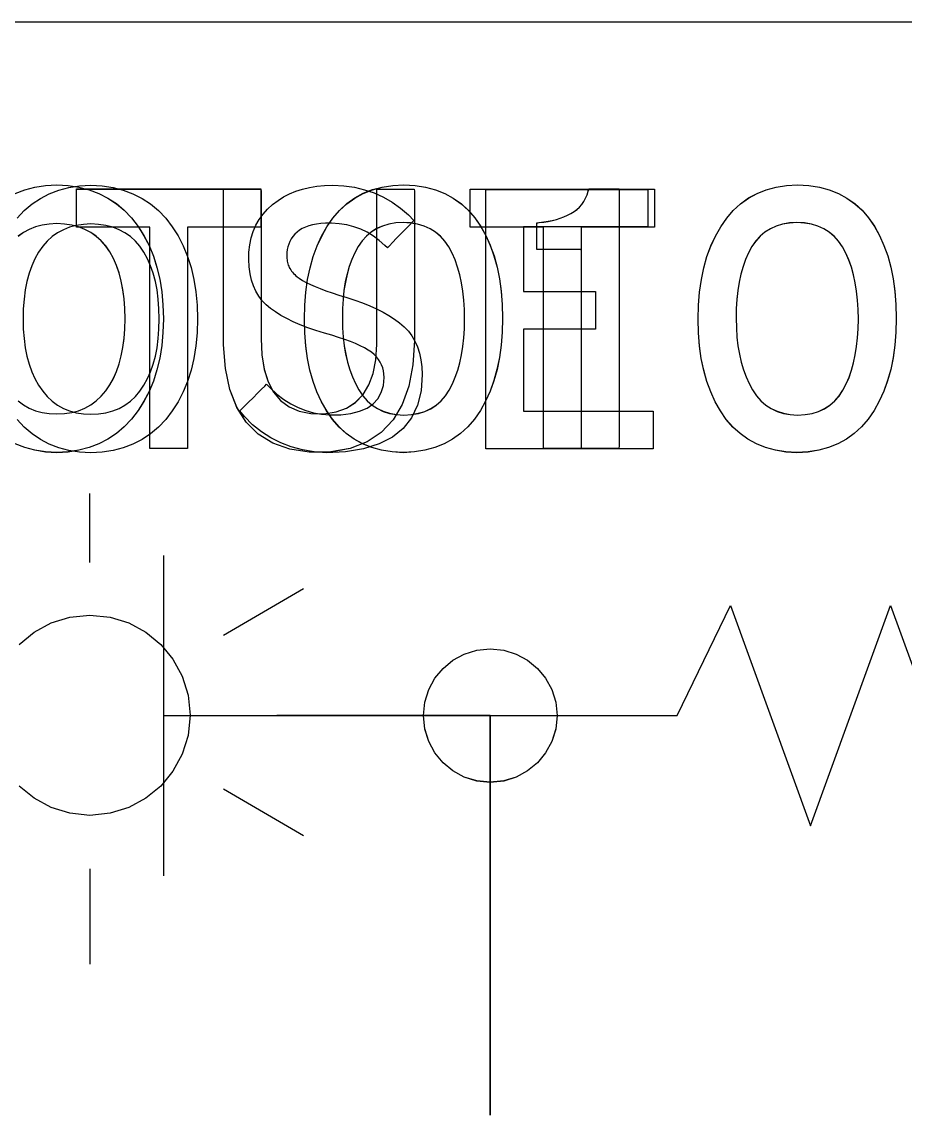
# Model space of a CAD drawing. Extents: x 1 to 47.7, y 0.2 to 35.
# Drawn here: x 26.9954 to 27.3263, y 11.9353 to 12.3447 of the extents above; entities that cross this region are included whole.
import ezdxf

# ---------------------------------------------------------------- set-up
doc = ezdxf.new("R2010")
doc.units = 0
doc.header["$MEASUREMENT"] = 0
for name, color, linetype in [('5_1___24__TARGET_LEDS___12', 7, 'CONTINUOUS'), ('6_2___8__INDEPENDENT_INPUT', 7, 'CONTINUOUS'), ('6_3___8__OPTOISO_INDEPENDE', 7, 'CONTINUOUS'), ('6_4___24__OPTOISO_INDEPEND', 7, 'CONTINUOUS'), ('6_5___8__INDEPENDENT_INPUT', 7, 'CONTINUOUS'), ('6_6___8__INDEPENDENT_INPUT', 7, 'CONTINUOUS'), ('6_7___8__OPTOISO_INDEPENDE', 7, 'CONTINUOUS'), ('6_8___8__OPTOISO_INDEPENDE', 7, 'CONTINUOUS'), ('7_0_____DWG', 7, 'CONTINUOUS')]:
    doc.layers.add(name, color=color, linetype=linetype)

msp = doc.modelspace()

# ---------------------------------------------------------------- linework, layer by layer
at = {"layer": '5_1___24__TARGET_LEDS___12'}
for points in [[(26.99359, 12.27123), (26.99628, 12.27407), (26.99918, 12.27654), (27.0023, 12.27863), (27.00565, 12.28036), (27.00921, 12.28172), (27.013, 12.28271), (27.01701, 12.28333), (27.02124, 12.28358), (27.02551, 12.28333), (27.02955, 12.28271), (27.03338, 12.28172), (27.03699, 12.28036), (27.04039, 12.27863), (27.04356, 12.27654), (27.04651, 12.27407), (27.04925, 12.27123), (27.05174, 12.26803), (27.05393, 12.26456), (27.05582, 12.26085), (27.05744, 12.2569), (27.05876, 12.2527), (27.0598, 12.24825), (27.06054, 12.24357), (27.06101, 12.23863), (27.06118, 12.23346), (27.06101, 12.22829), (27.06054, 12.22336), (27.0598, 12.21869), (27.05876, 12.21427), (27.05744, 12.21009), (27.05582, 12.20617), (27.05393, 12.20249), (27.05174, 12.19907), (27.04925, 12.19587), (27.04651, 12.19299), (27.04356, 12.19048), (27.04039, 12.18834), (27.03699, 12.18658), (27.03338, 12.18519), (27.02955, 12.18418), (27.02551, 12.18354), (27.02124, 12.18328), (27.01701, 12.18354), (27.013, 12.18418), (27.00921, 12.18519), (27.00565, 12.18658), (27.0023, 12.18834), (26.99918, 12.19048), (26.99628, 12.19299), (26.99359, 12.19587)], [(27.16922, 12.18483), (27.16922, 12.28202), (27.22987, 12.28202), (27.22987, 12.26792), (27.18332, 12.26792), (27.18332, 12.24376), (27.21037, 12.24376), (27.21037, 12.22967), (27.18332, 12.22967), (27.18332, 12.19893), (27.23192, 12.19893), (27.23192, 12.18483), (27.16922, 12.18483)], [(27.02089, 12.14227), (27.02089, 12.16806)], [(27.0709, 12.11506), (27.10092, 12.13256)], [(26.99438, 12.11157), (26.99993, 12.11615), (27.0063, 12.1196), (27.01334, 12.12179), (27.02089, 12.12255), (27.02845, 12.12179), (27.03549, 12.1196), (27.04185, 12.11615), (27.0474, 12.11157), (27.05198, 12.10601), (27.05543, 12.09964), (27.05762, 12.0926), (27.05838, 12.08504), (27.05762, 12.07748), (27.05543, 12.07045), (27.05198, 12.06408), (27.0474, 12.05853), (27.04185, 12.05395), (27.03549, 12.05049), (27.02845, 12.04831), (27.02089, 12.04755), (27.01334, 12.04831), (27.0063, 12.05049), (26.99993, 12.05395), (26.99438, 12.05853)], [(27.1709, 11.93523), (27.1709, 12.08491), (27.09089, 12.08493)], [(27.0709, 12.05753), (27.10092, 12.04003)], [(27.02089, 12.02755), (27.02089, 11.9918)]]:
    msp.add_lwpolyline(points, dxfattribs=at)
for points in [[(27.14535, 12.21273), (27.14495, 12.2066), (27.14364, 12.20118), (27.14142, 12.19648), (27.13829, 12.19249), (27.13424, 12.18922), (27.12928, 12.18665), (27.12341, 12.18481), (27.11662, 12.18367), (27.10955, 12.1833), (27.10492, 12.18367), (27.10051, 12.18442), (27.09633, 12.18555), (27.09237, 12.18706), (27.08863, 12.18895), (27.08512, 12.19123), (27.08183, 12.19388), (27.07876, 12.19691), (27.07703, 12.19903), (27.07764, 12.19964), (27.07879, 12.20079), (27.0803, 12.20229), (27.08199, 12.20398), (27.08369, 12.20567), (27.08521, 12.20719), (27.08638, 12.20836), (27.08702, 12.209), (27.08845, 12.20763), (27.09091, 12.20535), (27.09347, 12.20336), (27.09612, 12.20166), (27.09887, 12.20025), (27.10172, 12.19913), (27.10466, 12.19831), (27.1077, 12.19777), (27.11084, 12.19753), (27.11483, 12.19762), (27.11862, 12.19808), (27.12191, 12.1989), (27.1247, 12.2001), (27.12699, 12.20165), (27.12877, 12.20358), (27.13005, 12.20587), (27.13083, 12.20852), (27.1311, 12.21154), (27.13105, 12.21288), (27.13088, 12.21407), (27.13059, 12.21521), (27.13018, 12.21629), (27.12965, 12.21733), (27.129, 12.21832), (27.12824, 12.21925), (27.12736, 12.22014), (27.12635, 12.22098), (27.12513, 12.2218), (27.12373, 12.22262), (27.12215, 12.22343), (27.12039, 12.22423), (27.11846, 12.22502), (27.11634, 12.22581), (27.11405, 12.22658), (27.11157, 12.22735), (27.10871, 12.22817), (27.10552, 12.22915), (27.10251, 12.23018), (27.0997, 12.23127), (27.09708, 12.2324), (27.09466, 12.23359), (27.09243, 12.23482), (27.09039, 12.23611), (27.08855, 12.23744), (27.08689, 12.23882), (27.08541, 12.24032), (27.08413, 12.24199), (27.08303, 12.24384), (27.08212, 12.24587), (27.0814, 12.24806), (27.08087, 12.25043), (27.08053, 12.25297), (27.08038, 12.25569), (27.08046, 12.25853), (27.08077, 12.26125), (27.0813, 12.26384), (27.08207, 12.26628), (27.08306, 12.26858), (27.08428, 12.27073), (27.08573, 12.27275), (27.08741, 12.27463), (27.08932, 12.27636), (27.09134, 12.27787), (27.09346, 12.27919), (27.09571, 12.28035), (27.09807, 12.28132), (27.10056, 12.28212), (27.10318, 12.28275), (27.10591, 12.2832), (27.10876, 12.28348), (27.11185, 12.28357), (27.11599, 12.28334), (27.11996, 12.28278), (27.12376, 12.28189), (27.12739, 12.28066), (27.13085, 12.2791), (27.13415, 12.2772), (27.13728, 12.27498), (27.14024, 12.27242), (27.14222, 12.27035), (27.14168, 12.26979), (27.14059, 12.26866), (27.13912, 12.26714), (27.13746, 12.26542), (27.13578, 12.26368), (27.13426, 12.26209), (27.13306, 12.26085), (27.13237, 12.26014), (27.13134, 12.26101), (27.12929, 12.26289), (27.12711, 12.26453), (27.1248, 12.26593), (27.12237, 12.26709), (27.1198, 12.26801), (27.11711, 12.26869), (27.11429, 12.26913), (27.11134, 12.26933), (27.10911, 12.2693), (27.10737, 12.26917), (27.10576, 12.26896), (27.10426, 12.26867), (27.10287, 12.2683), (27.1016, 12.26784), (27.10045, 12.26731), (27.09941, 12.26669), (27.09848, 12.26598), (27.09767, 12.26518), (27.09695, 12.26434), (27.09633, 12.26345), (27.0958, 12.26251), (27.09537, 12.26154), (27.09504, 12.26051), (27.0948, 12.25945), (27.09466, 12.25834), (27.09462, 12.25722), (27.09463, 12.25665), (27.09467, 12.25611), (27.09473, 12.25559), (27.09481, 12.25508), (27.09491, 12.25459), (27.09504, 12.25411), (27.0952, 12.25366), (27.09538, 12.25322), (27.09558, 12.25279), (27.09581, 12.25233), (27.09609, 12.25187), (27.09641, 12.25142), (27.09676, 12.25098), (27.09716, 12.25054), (27.09759, 12.25011), (27.09806, 12.24968), (27.09857, 12.24926), (27.09933, 12.2487), (27.10052, 12.24793), (27.1019, 12.24716), (27.10347, 12.24639), (27.10523, 12.24561), (27.10718, 12.24482), (27.10932, 12.24402), (27.11165, 12.24321), (27.11417, 12.2424), (27.11713, 12.24151), (27.12016, 12.24052), (27.12303, 12.23947), (27.12574, 12.23837), (27.1283, 12.23722), (27.13069, 12.236), (27.13292, 12.23474), (27.135, 12.23341), (27.13691, 12.23203), (27.13865, 12.23056), (27.14019, 12.22892), (27.14153, 12.22711), (27.14267, 12.22514), (27.14361, 12.22299), (27.14434, 12.22068), (27.14488, 12.2182), (27.14521, 12.21555)], [(27.04681, 12.23346), (27.04672, 12.23728), (27.04645, 12.2409), (27.04601, 12.24432), (27.04538, 12.24755), (27.04458, 12.25058), (27.0436, 12.25341), (27.04244, 12.25604), (27.0411, 12.25848), (27.03958, 12.26069), (27.03788, 12.26262), (27.03601, 12.2643), (27.03397, 12.26573), (27.03177, 12.26691), (27.02939, 12.26783), (27.02684, 12.2685), (27.02412, 12.26891), (27.02124, 12.26907), (27.01842, 12.26891), (27.01575, 12.2685), (27.01325, 12.26783), (27.01091, 12.26691), (27.00873, 12.26573), (27.00671, 12.2643), (27.00485, 12.26262), (27.00316, 12.26069), (27.00162, 12.25848), (27.00026, 12.25604), (26.99908, 12.25341), (26.99808, 12.25058), (26.99726, 12.24755), (26.99663, 12.24432), (26.99617, 12.2409), (26.9959, 12.23728), (26.99581, 12.23346), (26.9959, 12.22969), (26.99617, 12.22611), (26.99663, 12.22272), (26.99726, 12.21953), (26.99808, 12.21653), (26.99908, 12.21373), (27.00026, 12.21112), (27.00162, 12.2087), (27.00316, 12.20645), (27.00485, 12.20442), (27.00671, 12.20266), (27.00873, 12.20117), (27.01091, 12.19995), (27.01325, 12.199), (27.01575, 12.19832), (27.01842, 12.19792), (27.02124, 12.19778), (27.02412, 12.19792), (27.02684, 12.19832), (27.02939, 12.199), (27.03177, 12.19995), (27.03397, 12.20117), (27.03601, 12.20266), (27.03788, 12.20442), (27.03958, 12.20645), (27.0411, 12.2087), (27.04244, 12.21112), (27.0436, 12.21373), (27.04458, 12.21653), (27.04538, 12.21953), (27.04601, 12.22272), (27.04645, 12.22611), (27.04672, 12.22969)]]:
    msp.add_lwpolyline(points, close=True, dxfattribs=at)
at = {"layer": '6_2___8__INDEPENDENT_INPUT'}
for points in [[(27.05743, 12.26789), (27.05743, 12.18494), (27.04333, 12.18494), (27.04333, 12.26789), (27.01587, 12.26789), (27.01587, 12.28212), (27.08492, 12.28212), (27.08492, 12.26789), (27.05743, 12.26789)], [(27.0484, 12.1449), (27.0484, 12.02491)], [(27.0484, 12.08491), (27.1709, 12.08491), (27.1709, 11.93527)]]:
    msp.add_lwpolyline(points, dxfattribs=at)
for points in [[(27.1755, 12.2337), (27.17537, 12.22856), (27.17498, 12.22365), (27.17433, 12.21898), (27.17341, 12.21455), (27.17224, 12.21035), (27.17081, 12.2064), (27.16912, 12.20268), (27.16717, 12.19921), (27.16495, 12.19598), (27.16248, 12.19309), (27.15976, 12.19059), (27.15679, 12.18845), (27.15358, 12.18669), (27.15012, 12.1853), (27.1464, 12.18429), (27.14245, 12.18365), (27.13824, 12.18338), (27.13408, 12.18365), (27.13017, 12.18428), (27.12649, 12.18529), (27.12307, 12.18666), (27.11988, 12.1884), (27.11694, 12.19052), (27.11424, 12.193), (27.11179, 12.19586), (27.10958, 12.19904), (27.10763, 12.20247), (27.10593, 12.20614), (27.1045, 12.21007), (27.10333, 12.21424), (27.10242, 12.21866), (27.10177, 12.22334), (27.10138, 12.22826), (27.10125, 12.23343), (27.10138, 12.23859), (27.10178, 12.24352), (27.10244, 12.2482), (27.10336, 12.25264), (27.10455, 12.25684), (27.10599, 12.2608), (27.10771, 12.26452), (27.10968, 12.268), (27.11192, 12.27123), (27.11441, 12.27413), (27.11713, 12.27663), (27.12009, 12.27876), (27.1233, 12.28051), (27.12674, 12.28188), (27.13042, 12.28286), (27.13435, 12.28346), (27.13851, 12.28368), (27.14271, 12.28344), (27.14666, 12.28282), (27.15036, 12.28183), (27.15381, 12.28047), (27.15701, 12.27874), (27.15996, 12.27664), (27.16266, 12.27418), (27.1651, 12.27134), (27.16729, 12.26816), (27.16921, 12.26472), (27.17088, 12.26103), (27.17229, 12.25709), (27.17344, 12.25291), (27.17434, 12.24848), (27.17498, 12.2438), (27.17537, 12.23888)], [(27.20508, 12.18494), (27.20508, 12.1878), (27.20508, 12.19538), (27.20508, 12.20624), (27.20508, 12.21892), (27.20508, 12.23197), (27.20508, 12.24392), (27.20508, 12.25333), (27.20508, 12.25873), (27.20491, 12.25947), (27.2037, 12.25947), (27.20159, 12.25947), (27.19892, 12.25947), (27.19599, 12.25947), (27.19315, 12.25947), (27.19072, 12.25947), (27.18902, 12.25947), (27.18838, 12.25947), (27.18838, 12.25986), (27.18838, 12.26088), (27.18838, 12.26234), (27.18838, 12.26405), (27.18838, 12.26581), (27.18838, 12.26742), (27.18838, 12.26868), (27.18838, 12.26941), (27.18925, 12.26958), (27.19094, 12.26978), (27.19257, 12.27003), (27.19414, 12.27036), (27.19565, 12.27075), (27.19711, 12.27121), (27.19851, 12.27173), (27.19985, 12.27232), (27.20113, 12.27297), (27.20231, 12.27367), (27.20339, 12.27448), (27.20435, 12.27538), (27.20522, 12.27638), (27.20597, 12.27748), (27.20662, 12.27868), (27.20716, 12.27999), (27.20759, 12.28139), (27.20788, 12.28212), (27.2087, 12.28212), (27.21014, 12.28212), (27.21197, 12.28212), (27.21397, 12.28212), (27.21591, 12.28212), (27.21757, 12.28212), (27.21873, 12.28212), (27.21917, 12.28212), (27.21917, 12.27841), (27.21917, 12.26852), (27.21917, 12.25435), (27.21917, 12.23782), (27.21917, 12.22081), (27.21917, 12.20522), (27.21917, 12.19295), (27.21917, 12.18591), (27.21903, 12.18494), (27.21801, 12.18494), (27.21623, 12.18494), (27.21397, 12.18494), (27.2115, 12.18494), (27.20911, 12.18494), (27.20705, 12.18494), (27.20562, 12.18494)], [(27.16127, 12.23343), (27.1612, 12.23705), (27.16098, 12.24051), (27.16061, 12.24383), (27.1601, 12.24699), (27.15945, 12.25), (27.15865, 12.25285), (27.1577, 12.25556), (27.15661, 12.25811), (27.15535, 12.26048), (27.15389, 12.26259), (27.15223, 12.26441), (27.15038, 12.26597), (27.14834, 12.26724), (27.1461, 12.26824), (27.14367, 12.26897), (27.14105, 12.26941), (27.13824, 12.26959), (27.13547, 12.26942), (27.13289, 12.26897), (27.1305, 12.26826), (27.1283, 12.26727), (27.12629, 12.26601), (27.12447, 12.26448), (27.12284, 12.26268), (27.12139, 12.2606), (27.12013, 12.25827), (27.11901, 12.25578), (27.11805, 12.25311), (27.11723, 12.25029), (27.11658, 12.2473), (27.11607, 12.24415), (27.11572, 12.24083), (27.11552, 12.23735), (27.11548, 12.2337), (27.11556, 12.2301), (27.11578, 12.22666), (27.11617, 12.22337), (27.1167, 12.22024), (27.11739, 12.21726), (27.11823, 12.21445), (27.11922, 12.21178), (27.12037, 12.20928), (27.12166, 12.20689), (27.12312, 12.20471), (27.12476, 12.20282), (27.12659, 12.20121), (27.1286, 12.1999), (27.1308, 12.19886), (27.13318, 12.19812), (27.13575, 12.19766), (27.13851, 12.19748), (27.14132, 12.19766), (27.14394, 12.19811), (27.14635, 12.19885), (27.14858, 12.19987), (27.1506, 12.20117), (27.15243, 12.20275), (27.15406, 12.20462), (27.1555, 12.20677), (27.15673, 12.20913), (27.15779, 12.21161), (27.15871, 12.21424), (27.15949, 12.21704), (27.16013, 12.22), (27.16063, 12.22312), (27.16098, 12.2264), (27.1612, 12.22983)]]:
    msp.add_lwpolyline(points, close=True, dxfattribs=at)
at = {"layer": '6_3___8__OPTOISO_INDEPENDE'}
for points in [[(27.05743, 12.26789), (27.05743, 12.18494), (27.04333, 12.18494), (27.04333, 12.26789), (27.01587, 12.26789), (27.01587, 12.28212), (27.08492, 12.28212), (27.08492, 12.26789), (27.05743, 12.26789)], [(27.0484, 12.1449), (27.0484, 12.02491)], [(27.0484, 12.08491), (27.1709, 12.08491), (27.1709, 11.93527)]]:
    msp.add_lwpolyline(points, dxfattribs=at)
for points in [[(27.1755, 12.2337), (27.17537, 12.22856), (27.17498, 12.22365), (27.17433, 12.21898), (27.17341, 12.21455), (27.17224, 12.21035), (27.17081, 12.2064), (27.16912, 12.20268), (27.16717, 12.19921), (27.16495, 12.19598), (27.16248, 12.19309), (27.15976, 12.19059), (27.15679, 12.18845), (27.15358, 12.18669), (27.15012, 12.1853), (27.1464, 12.18429), (27.14245, 12.18365), (27.13824, 12.18338), (27.13408, 12.18365), (27.13017, 12.18428), (27.12649, 12.18529), (27.12307, 12.18666), (27.11988, 12.1884), (27.11694, 12.19052), (27.11424, 12.193), (27.11179, 12.19586), (27.10958, 12.19904), (27.10763, 12.20247), (27.10593, 12.20614), (27.1045, 12.21007), (27.10333, 12.21424), (27.10242, 12.21866), (27.10177, 12.22334), (27.10138, 12.22826), (27.10125, 12.23343), (27.10138, 12.23859), (27.10178, 12.24352), (27.10244, 12.2482), (27.10336, 12.25264), (27.10455, 12.25684), (27.10599, 12.2608), (27.10771, 12.26452), (27.10968, 12.268), (27.11192, 12.27123), (27.11441, 12.27413), (27.11713, 12.27663), (27.12009, 12.27876), (27.1233, 12.28051), (27.12674, 12.28188), (27.13042, 12.28286), (27.13435, 12.28346), (27.13851, 12.28368), (27.14271, 12.28344), (27.14666, 12.28282), (27.15036, 12.28183), (27.15381, 12.28047), (27.15701, 12.27874), (27.15996, 12.27664), (27.16266, 12.27418), (27.1651, 12.27134), (27.16729, 12.26816), (27.16921, 12.26472), (27.17088, 12.26103), (27.17229, 12.25709), (27.17344, 12.25291), (27.17434, 12.24848), (27.17498, 12.2438), (27.17537, 12.23888)], [(27.20508, 12.18494), (27.20508, 12.1878), (27.20508, 12.19538), (27.20508, 12.20624), (27.20508, 12.21892), (27.20508, 12.23197), (27.20508, 12.24392), (27.20508, 12.25333), (27.20508, 12.25873), (27.20491, 12.25947), (27.2037, 12.25947), (27.20159, 12.25947), (27.19892, 12.25947), (27.19599, 12.25947), (27.19315, 12.25947), (27.19072, 12.25947), (27.18902, 12.25947), (27.18838, 12.25947), (27.18838, 12.25986), (27.18838, 12.26088), (27.18838, 12.26234), (27.18838, 12.26405), (27.18838, 12.26581), (27.18838, 12.26742), (27.18838, 12.26868), (27.18838, 12.26941), (27.18925, 12.26958), (27.19094, 12.26978), (27.19257, 12.27003), (27.19414, 12.27036), (27.19565, 12.27075), (27.19711, 12.27121), (27.19851, 12.27173), (27.19985, 12.27232), (27.20113, 12.27297), (27.20231, 12.27367), (27.20339, 12.27448), (27.20435, 12.27538), (27.20522, 12.27638), (27.20597, 12.27748), (27.20662, 12.27868), (27.20716, 12.27999), (27.20759, 12.28139), (27.20788, 12.28212), (27.2087, 12.28212), (27.21014, 12.28212), (27.21197, 12.28212), (27.21397, 12.28212), (27.21591, 12.28212), (27.21757, 12.28212), (27.21873, 12.28212), (27.21917, 12.28212), (27.21917, 12.27841), (27.21917, 12.26852), (27.21917, 12.25435), (27.21917, 12.23782), (27.21917, 12.22081), (27.21917, 12.20522), (27.21917, 12.19295), (27.21917, 12.18591), (27.21903, 12.18494), (27.21801, 12.18494), (27.21623, 12.18494), (27.21397, 12.18494), (27.2115, 12.18494), (27.20911, 12.18494), (27.20705, 12.18494), (27.20562, 12.18494)], [(27.16127, 12.23343), (27.1612, 12.23705), (27.16098, 12.24051), (27.16061, 12.24383), (27.1601, 12.24699), (27.15945, 12.25), (27.15865, 12.25285), (27.1577, 12.25556), (27.15661, 12.25811), (27.15535, 12.26048), (27.15389, 12.26259), (27.15223, 12.26441), (27.15038, 12.26597), (27.14834, 12.26724), (27.1461, 12.26824), (27.14367, 12.26897), (27.14105, 12.26941), (27.13824, 12.26959), (27.13547, 12.26942), (27.13289, 12.26897), (27.1305, 12.26826), (27.1283, 12.26727), (27.12629, 12.26601), (27.12447, 12.26448), (27.12284, 12.26268), (27.12139, 12.2606), (27.12013, 12.25827), (27.11901, 12.25578), (27.11805, 12.25311), (27.11723, 12.25029), (27.11658, 12.2473), (27.11607, 12.24415), (27.11572, 12.24083), (27.11552, 12.23735), (27.11548, 12.2337), (27.11556, 12.2301), (27.11578, 12.22666), (27.11617, 12.22337), (27.1167, 12.22024), (27.11739, 12.21726), (27.11823, 12.21445), (27.11922, 12.21178), (27.12037, 12.20928), (27.12166, 12.20689), (27.12312, 12.20471), (27.12476, 12.20282), (27.12659, 12.20121), (27.1286, 12.1999), (27.1308, 12.19886), (27.13318, 12.19812), (27.13575, 12.19766), (27.13851, 12.19748), (27.14132, 12.19766), (27.14394, 12.19811), (27.14635, 12.19885), (27.14858, 12.19987), (27.1506, 12.20117), (27.15243, 12.20275), (27.15406, 12.20462), (27.1555, 12.20677), (27.15673, 12.20913), (27.15779, 12.21161), (27.15871, 12.21424), (27.15949, 12.21704), (27.16013, 12.22), (27.16063, 12.22312), (27.16098, 12.2264), (27.1612, 12.22983)]]:
    msp.add_lwpolyline(points, close=True, dxfattribs=at)
at = {"layer": '6_4___24__OPTOISO_INDEPEND'}
for points in [[(27.05741, 12.26791), (27.05741, 12.18496), (27.04332, 12.18496), (27.04332, 12.26791), (27.01586, 12.26791), (27.01586, 12.28215), (27.08491, 12.28215), (27.08491, 12.26791), (27.05741, 12.26791)], [(27.0484, 12.14491), (27.0484, 12.02492)], [(27.0484, 12.08492), (27.1709, 12.08492), (27.1709, 11.93527)]]:
    msp.add_lwpolyline(points, dxfattribs=at)
for points in [[(27.17548, 12.23372), (27.17535, 12.22858), (27.17496, 12.22367), (27.17431, 12.219), (27.1734, 12.21457), (27.17223, 12.21037), (27.1708, 12.20642), (27.16911, 12.2027), (27.16716, 12.19923), (27.16494, 12.196), (27.16247, 12.19311), (27.15975, 12.19061), (27.15678, 12.18847), (27.15356, 12.18671), (27.1501, 12.18532), (27.14639, 12.18431), (27.14243, 12.18367), (27.13822, 12.1834), (27.13407, 12.18367), (27.13015, 12.1843), (27.12648, 12.18531), (27.12305, 12.18668), (27.11986, 12.18842), (27.11692, 12.19054), (27.11422, 12.19302), (27.11177, 12.19588), (27.10956, 12.19906), (27.10761, 12.20249), (27.10592, 12.20616), (27.10449, 12.21009), (27.10332, 12.21426), (27.10241, 12.21868), (27.10176, 12.22336), (27.10137, 12.22828), (27.10124, 12.23345), (27.10137, 12.23861), (27.10176, 12.24354), (27.10242, 12.24822), (27.10335, 12.25266), (27.10453, 12.25686), (27.10598, 12.26082), (27.10769, 12.26454), (27.10967, 12.26802), (27.11191, 12.27126), (27.11439, 12.27415), (27.11712, 12.27666), (27.12008, 12.27878), (27.12328, 12.28053), (27.12673, 12.2819), (27.13041, 12.28288), (27.13433, 12.28348), (27.1385, 12.2837), (27.1427, 12.28346), (27.14665, 12.28284), (27.15035, 12.28185), (27.1538, 12.28049), (27.157, 12.27876), (27.15994, 12.27666), (27.16264, 12.2742), (27.16509, 12.27136), (27.16728, 12.26818), (27.1692, 12.26474), (27.17087, 12.26105), (27.17228, 12.25712), (27.17343, 12.25293), (27.17433, 12.2485), (27.17497, 12.24382), (27.17535, 12.2389)], [(27.20506, 12.18496), (27.20506, 12.18782), (27.20506, 12.1954), (27.20506, 12.20626), (27.20506, 12.21894), (27.20506, 12.23199), (27.20506, 12.24395), (27.20506, 12.25335), (27.20506, 12.25875), (27.2049, 12.25949), (27.20369, 12.25949), (27.20158, 12.25949), (27.1989, 12.25949), (27.19598, 12.25949), (27.19314, 12.25949), (27.19071, 12.25949), (27.18901, 12.25949), (27.18837, 12.25949), (27.18837, 12.25988), (27.18837, 12.2609), (27.18837, 12.26236), (27.18837, 12.26407), (27.18837, 12.26583), (27.18837, 12.26744), (27.18837, 12.2687), (27.18837, 12.26943), (27.18923, 12.2696), (27.19092, 12.2698), (27.19255, 12.27005), (27.19413, 12.27038), (27.19564, 12.27077), (27.1971, 12.27123), (27.19849, 12.27175), (27.19983, 12.27234), (27.20112, 12.27299), (27.2023, 12.27369), (27.20337, 12.2745), (27.20434, 12.2754), (27.2052, 12.2764), (27.20596, 12.2775), (27.2066, 12.2787), (27.20714, 12.28001), (27.20757, 12.28141), (27.20786, 12.28215), (27.20869, 12.28215), (27.21013, 12.28215), (27.21196, 12.28215), (27.21396, 12.28215), (27.2159, 12.28215), (27.21756, 12.28215), (27.21872, 12.28215), (27.21916, 12.28215), (27.21916, 12.27843), (27.21916, 12.26854), (27.21916, 12.25437), (27.21916, 12.23784), (27.21916, 12.22083), (27.21916, 12.20524), (27.21916, 12.19297), (27.21916, 12.18593), (27.21902, 12.18496), (27.218, 12.18496), (27.21622, 12.18496), (27.21396, 12.18496), (27.21149, 12.18496), (27.20909, 12.18496), (27.20704, 12.18496), (27.2056, 12.18496)], [(27.16125, 12.23345), (27.16118, 12.23707), (27.16096, 12.24053), (27.1606, 12.24385), (27.16009, 12.24701), (27.15944, 12.25002), (27.15863, 12.25287), (27.15769, 12.25558), (27.15659, 12.25813), (27.15533, 12.2605), (27.15387, 12.26261), (27.15222, 12.26444), (27.15037, 12.26599), (27.14832, 12.26727), (27.14609, 12.26827), (27.14366, 12.26899), (27.14104, 12.26944), (27.13822, 12.26961), (27.13546, 12.26944), (27.13288, 12.269), (27.13049, 12.26828), (27.12829, 12.2673), (27.12628, 12.26604), (27.12445, 12.2645), (27.12282, 12.2627), (27.12138, 12.26062), (27.12011, 12.25829), (27.119, 12.25579), (27.11803, 12.25313), (27.11722, 12.25031), (27.11656, 12.24732), (27.11606, 12.24417), (27.11571, 12.24085), (27.11551, 12.23737), (27.11546, 12.23372), (27.11554, 12.23012), (27.11577, 12.22668), (27.11615, 12.22339), (27.11669, 12.22026), (27.11738, 12.21729), (27.11822, 12.21447), (27.11921, 12.2118), (27.12036, 12.2093), (27.12165, 12.20691), (27.1231, 12.20473), (27.12475, 12.20284), (27.12657, 12.20123), (27.12859, 12.19992), (27.13079, 12.19888), (27.13317, 12.19814), (27.13574, 12.19768), (27.1385, 12.1975), (27.14131, 12.19768), (27.14392, 12.19813), (27.14634, 12.19887), (27.14856, 12.19989), (27.15059, 12.20119), (27.15242, 12.20277), (27.15405, 12.20464), (27.15548, 12.20679), (27.15671, 12.20915), (27.15778, 12.21163), (27.1587, 12.21426), (27.15948, 12.21706), (27.16012, 12.22002), (27.16062, 12.22314), (27.16097, 12.22642), (27.16118, 12.22985)]]:
    msp.add_lwpolyline(points, close=True, dxfattribs=at)
at = {"layer": '6_5___8__INDEPENDENT_INPUT'}
for points in [[(26.99285, 12.28048), (26.99641, 12.28184), (27.0002, 12.28283), (27.00421, 12.28345), (27.00845, 12.2837), (27.01271, 12.28345), (27.01676, 12.28283), (27.02058, 12.28184), (27.02419, 12.28048), (27.02758, 12.27876), (27.03076, 12.27666), (27.03371, 12.27419), (27.03645, 12.27135), (27.03893, 12.26815), (27.04112, 12.26469), (27.04302, 12.26097), (27.04464, 12.25702), (27.04596, 12.25282), (27.047, 12.24837), (27.04775, 12.24369), (27.04821, 12.23876), (27.04838, 12.23358), (27.04821, 12.22841), (27.04775, 12.22349), (27.047, 12.21881), (27.04596, 12.21439), (27.04464, 12.21022), (27.04302, 12.20629), (27.04112, 12.20262), (27.03893, 12.19919), (27.03645, 12.19599), (27.03371, 12.19311), (27.03076, 12.1906), (27.02758, 12.18847), (27.02419, 12.1867), (27.02058, 12.18532), (27.01676, 12.1843), (27.01271, 12.18366), (27.00845, 12.1834), (27.00421, 12.18366), (27.0002, 12.1843), (26.99641, 12.18532), (26.99285, 12.1867)], [(27.20497, 12.2679), (27.20497, 12.18496), (27.19088, 12.18496), (27.19088, 12.2679), (27.16341, 12.2679), (27.16341, 12.28214), (27.23246, 12.28214), (27.23246, 12.2679), (27.20497, 12.2679)], [(26.99392, 12.20278), (26.99593, 12.20129), (26.99811, 12.20007), (27.00045, 12.19912), (27.00296, 12.19844), (27.00562, 12.19804), (27.00845, 12.1979), (27.01133, 12.19804), (27.01405, 12.19844), (27.01659, 12.19912), (27.01897, 12.20007), (27.02118, 12.20129), (27.02322, 12.20278), (27.02509, 12.20454), (27.02679, 12.20657), (27.02831, 12.20883), (27.02965, 12.21124), (27.03081, 12.21385), (27.03179, 12.21666), (27.03259, 12.21965), (27.03322, 12.22284), (27.03366, 12.22623), (27.03393, 12.22981), (27.03402, 12.23358), (27.03393, 12.2374), (27.03366, 12.24102), (27.03322, 12.24445), (27.03259, 12.24767), (27.03179, 12.2507), (27.03081, 12.25353), (27.02965, 12.25617), (27.02831, 12.2586), (27.02679, 12.26081), (27.02509, 12.26274), (27.02322, 12.26443), (27.02118, 12.26586), (27.01897, 12.26703), (27.01659, 12.26795), (27.01405, 12.26862), (27.01133, 12.26903), (27.00845, 12.26919), (27.00562, 12.26903), (27.00296, 12.26862), (27.00045, 12.26795), (26.99811, 12.26703), (26.99593, 12.26586), (26.99392, 12.26443)], [(27.04848, 12.14493), (27.04848, 12.02492)], [(27.1709, 11.93526), (27.1709, 12.08493), (27.24088, 12.08493), (27.26088, 12.12617), (27.2909, 12.04367), (27.32092, 12.12617), (27.35093, 12.04367), (27.38095, 12.12617), (27.41096, 12.04367), (27.43097, 12.08493), (27.4709, 12.08493), (27.4709, 11.93526)], [(27.04848, 12.08493), (27.1709, 12.08493), (27.1709, 11.93526)]]:
    msp.add_lwpolyline(points, dxfattribs=at)
for points in [[(27.14244, 12.22546), (27.14189, 12.21635), (27.14037, 12.20834), (27.13789, 12.20145), (27.13446, 12.19567), (27.13006, 12.191), (27.1247, 12.18744), (27.11839, 12.185), (27.11111, 12.18366), (27.10308, 12.18354), (27.09574, 12.18469), (27.08935, 12.18694), (27.0839, 12.19031), (27.07941, 12.1948), (27.07587, 12.20039), (27.07327, 12.2071), (27.07163, 12.21493), (27.07093, 12.22386), (27.07091, 12.22715), (27.07091, 12.23216), (27.07091, 12.23981), (27.07091, 12.24907), (27.07091, 12.25885), (27.07091, 12.26811), (27.07091, 12.27577), (27.07091, 12.28077), (27.07093, 12.28214), (27.07166, 12.28214), (27.0732, 12.28214), (27.07531, 12.28214), (27.07771, 12.28214), (27.08014, 12.28214), (27.08232, 12.28214), (27.084, 12.28214), (27.08491, 12.28214), (27.085, 12.28136), (27.085, 12.27704), (27.085, 12.26988), (27.085, 12.26092), (27.085, 12.25121), (27.085, 12.24183), (27.085, 12.23382), (27.085, 12.22824), (27.085, 12.22614), (27.08529, 12.22), (27.08617, 12.21461), (27.08762, 12.20997), (27.08966, 12.20608), (27.09228, 12.20295), (27.09548, 12.20057), (27.09927, 12.19894), (27.10364, 12.19807), (27.10853, 12.19798), (27.1131, 12.19868), (27.11707, 12.20011), (27.12044, 12.20227), (27.12322, 12.20515), (27.1254, 12.20876), (27.12698, 12.21309), (27.12796, 12.21816), (27.12834, 12.22395), (27.12835, 12.22658), (27.12835, 12.23163), (27.12835, 12.23937), (27.12835, 12.24872), (27.12835, 12.25861), (27.12835, 12.26796), (27.12835, 12.2757), (27.12835, 12.28075), (27.12837, 12.28214), (27.1291, 12.28214), (27.13064, 12.28214), (27.13275, 12.28214), (27.13515, 12.28214), (27.13758, 12.28214), (27.13976, 12.28214), (27.14144, 12.28214), (27.14235, 12.28214), (27.14244, 12.28135), (27.14244, 12.27698), (27.14244, 12.26973), (27.14244, 12.26066), (27.14244, 12.25084), (27.14244, 12.24134), (27.14244, 12.23323), (27.14244, 12.22758)], [(27.32304, 12.23372), (27.32291, 12.22857), (27.32252, 12.22366), (27.32187, 12.21899), (27.32096, 12.21456), (27.31979, 12.21037), (27.31836, 12.20641), (27.31666, 12.2027), (27.31471, 12.19922), (27.3125, 12.19599), (27.31002, 12.19311), (27.3073, 12.1906), (27.30434, 12.18847), (27.30112, 12.1867), (27.29766, 12.18532), (27.29395, 12.1843), (27.28999, 12.18366), (27.28578, 12.1834), (27.28162, 12.18366), (27.27771, 12.1843), (27.27404, 12.1853), (27.27061, 12.18667), (27.26742, 12.18842), (27.26448, 12.19053), (27.26178, 12.19302), (27.25933, 12.19587), (27.25712, 12.19905), (27.25517, 12.20248), (27.25348, 12.20616), (27.25205, 12.21008), (27.25087, 12.21425), (27.24996, 12.21868), (27.24931, 12.22335), (27.24892, 12.22827), (27.24879, 12.23345), (27.24892, 12.23861), (27.24932, 12.24353), (27.24998, 12.24821), (27.2509, 12.25265), (27.25209, 12.25685), (27.25354, 12.26081), (27.25525, 12.26453), (27.25723, 12.26801), (27.25947, 12.27125), (27.26195, 12.27414), (27.26467, 12.27665), (27.26764, 12.27878), (27.27084, 12.28052), (27.27428, 12.28189), (27.27796, 12.28287), (27.28189, 12.28348), (27.28605, 12.2837), (27.29025, 12.28345), (27.2942, 12.28283), (27.2979, 12.28184), (27.30135, 12.28048), (27.30455, 12.27876), (27.3075, 12.27666), (27.3102, 12.27419), (27.31265, 12.27135), (27.31483, 12.26817), (27.31675, 12.26473), (27.31842, 12.26104), (27.31983, 12.25711), (27.32099, 12.25293), (27.32188, 12.24849), (27.32253, 12.24382), (27.32291, 12.23889)], [(27.30881, 12.23345), (27.30874, 12.23706), (27.30852, 12.24053), (27.30816, 12.24384), (27.30765, 12.247), (27.30699, 12.25001), (27.30619, 12.25287), (27.30524, 12.25557), (27.30415, 12.25812), (27.30289, 12.26049), (27.30143, 12.2626), (27.29977, 12.26443), (27.29792, 12.26598), (27.29588, 12.26726), (27.29364, 12.26826), (27.29122, 12.26898), (27.28859, 12.26943), (27.28578, 12.2696), (27.28301, 12.26943), (27.28043, 12.26899), (27.27804, 12.26827), (27.27584, 12.26729), (27.27383, 12.26603), (27.27201, 12.2645), (27.27038, 12.26269), (27.26893, 12.26062), (27.26767, 12.25829), (27.26655, 12.25579), (27.26559, 12.25313), (27.26478, 12.2503), (27.26412, 12.24731), (27.26361, 12.24416), (27.26326, 12.24084), (27.26306, 12.23736), (27.26302, 12.23372), (27.2631, 12.23012), (27.26333, 12.22667), (27.26371, 12.22338), (27.26424, 12.22025), (27.26493, 12.21728), (27.26577, 12.21446), (27.26677, 12.2118), (27.26791, 12.20929), (27.2692, 12.2069), (27.27066, 12.20472), (27.2723, 12.20283), (27.27413, 12.20123), (27.27614, 12.19991), (27.27834, 12.19888), (27.28073, 12.19813), (27.2833, 12.19767), (27.28605, 12.1975), (27.28886, 12.19767), (27.29148, 12.19812), (27.2939, 12.19886), (27.29612, 12.19988), (27.29814, 12.20118), (27.29997, 12.20277), (27.3016, 12.20463), (27.30304, 12.20678), (27.30427, 12.20914), (27.30533, 12.21162), (27.30626, 12.21426), (27.30704, 12.21706), (27.30768, 12.22001), (27.30817, 12.22313), (27.30853, 12.22641), (27.30874, 12.22985)], [(27.1959, 12.08494), (27.19539, 12.0799), (27.19394, 12.0752), (27.19163, 12.07095), (27.18858, 12.06725), (27.18487, 12.06419), (27.18062, 12.06188), (27.17593, 12.06043), (27.17088, 12.05992), (27.16585, 12.06043), (27.16116, 12.06188), (27.15691, 12.06419), (27.15322, 12.06725), (27.15017, 12.07095), (27.14787, 12.0752), (27.14641, 12.0799), (27.14591, 12.08494), (27.14641, 12.08998), (27.14787, 12.09467), (27.15017, 12.09891), (27.15322, 12.10261), (27.15691, 12.10566), (27.16116, 12.10796), (27.16585, 12.10942), (27.17088, 12.10993), (27.17593, 12.10942), (27.18062, 12.10796), (27.18487, 12.10566), (27.18858, 12.10261), (27.19163, 12.09891), (27.19394, 12.09467), (27.19539, 12.08998)]]:
    msp.add_lwpolyline(points, close=True, dxfattribs=at)
at = {"layer": '6_6___8__INDEPENDENT_INPUT'}
for points in [[(27.05743, 12.2679), (27.05743, 12.18495), (27.04333, 12.18495), (27.04333, 12.2679), (27.01587, 12.2679), (27.01587, 12.28213), (27.08492, 12.28213), (27.08492, 12.2679), (27.05743, 12.2679)], [(27.0484, 12.1449), (27.0484, 12.02491)], [(27.0484, 12.08491), (27.1709, 12.08491), (27.1709, 11.93527)]]:
    msp.add_lwpolyline(points, dxfattribs=at)
for points in [[(27.1755, 12.23371), (27.17537, 12.22856), (27.17498, 12.22366), (27.17433, 12.21899), (27.17341, 12.21455), (27.17224, 12.21036), (27.17081, 12.20641), (27.16912, 12.20269), (27.16717, 12.19921), (27.16495, 12.19598), (27.16248, 12.1931), (27.15976, 12.19059), (27.15679, 12.18846), (27.15358, 12.1867), (27.15012, 12.18531), (27.1464, 12.1843), (27.14245, 12.18366), (27.13824, 12.18339), (27.13408, 12.18365), (27.13017, 12.18429), (27.12649, 12.18529), (27.12307, 12.18667), (27.11988, 12.18841), (27.11694, 12.19052), (27.11424, 12.19301), (27.11179, 12.19586), (27.10958, 12.19905), (27.10763, 12.20247), (27.10593, 12.20615), (27.1045, 12.21007), (27.10333, 12.21425), (27.10242, 12.21867), (27.10177, 12.22334), (27.10138, 12.22827), (27.10125, 12.23344), (27.10138, 12.2386), (27.10178, 12.24352), (27.10244, 12.2482), (27.10336, 12.25265), (27.10455, 12.25685), (27.10599, 12.26081), (27.10771, 12.26453), (27.10968, 12.268), (27.11192, 12.27124), (27.11441, 12.27413), (27.11713, 12.27664), (27.12009, 12.27877), (27.1233, 12.28052), (27.12674, 12.28188), (27.13042, 12.28287), (27.13435, 12.28347), (27.13851, 12.28369), (27.14271, 12.28344), (27.14666, 12.28282), (27.15036, 12.28183), (27.15381, 12.28048), (27.15701, 12.27875), (27.15996, 12.27665), (27.16266, 12.27418), (27.1651, 12.27135), (27.16729, 12.26816), (27.16921, 12.26472), (27.17088, 12.26104), (27.17229, 12.2571), (27.17344, 12.25292), (27.17434, 12.24849), (27.17498, 12.24381), (27.17537, 12.23888)], [(27.20508, 12.18495), (27.20508, 12.1878), (27.20508, 12.19539), (27.20508, 12.20625), (27.20508, 12.21893), (27.20508, 12.23198), (27.20508, 12.24393), (27.20508, 12.25334), (27.20508, 12.25874), (27.20491, 12.25948), (27.2037, 12.25948), (27.20159, 12.25948), (27.19892, 12.25948), (27.19599, 12.25948), (27.19315, 12.25948), (27.19072, 12.25948), (27.18902, 12.25948), (27.18838, 12.25948), (27.18838, 12.25986), (27.18838, 12.26089), (27.18838, 12.26235), (27.18838, 12.26406), (27.18838, 12.26581), (27.18838, 12.26742), (27.18838, 12.26869), (27.18838, 12.26942), (27.18925, 12.26959), (27.19094, 12.26978), (27.19257, 12.27004), (27.19414, 12.27037), (27.19565, 12.27076), (27.19711, 12.27121), (27.19851, 12.27173), (27.19985, 12.27232), (27.20113, 12.27298), (27.20231, 12.27368), (27.20339, 12.27448), (27.20435, 12.27539), (27.20522, 12.27639), (27.20597, 12.27749), (27.20662, 12.27869), (27.20716, 12.27999), (27.20759, 12.28139), (27.20788, 12.28213), (27.2087, 12.28213), (27.21014, 12.28213), (27.21197, 12.28213), (27.21397, 12.28213), (27.21591, 12.28213), (27.21757, 12.28213), (27.21873, 12.28213), (27.21917, 12.28213), (27.21917, 12.27841), (27.21917, 12.26852), (27.21917, 12.25436), (27.21917, 12.23782), (27.21917, 12.22081), (27.21917, 12.20523), (27.21917, 12.19296), (27.21917, 12.18592), (27.21903, 12.18495), (27.21801, 12.18495), (27.21623, 12.18495), (27.21397, 12.18495), (27.2115, 12.18495), (27.20911, 12.18495), (27.20705, 12.18495), (27.20562, 12.18495)], [(27.16127, 12.23344), (27.1612, 12.23706), (27.16098, 12.24052), (27.16061, 12.24383), (27.1601, 12.24699), (27.15945, 12.25), (27.15865, 12.25286), (27.1577, 12.25556), (27.15661, 12.25811), (27.15535, 12.26049), (27.15389, 12.26259), (27.15223, 12.26442), (27.15038, 12.26598), (27.14834, 12.26725), (27.1461, 12.26825), (27.14367, 12.26898), (27.14105, 12.26942), (27.13824, 12.26959), (27.13547, 12.26942), (27.13289, 12.26898), (27.1305, 12.26827), (27.1283, 12.26728), (27.12629, 12.26602), (27.12447, 12.26449), (27.12284, 12.26269), (27.12139, 12.26061), (27.12013, 12.25828), (27.11901, 12.25578), (27.11805, 12.25312), (27.11723, 12.25029), (27.11658, 12.2473), (27.11607, 12.24415), (27.11572, 12.24084), (27.11552, 12.23735), (27.11548, 12.23371), (27.11556, 12.23011), (27.11578, 12.22667), (27.11617, 12.22338), (27.1167, 12.22025), (27.11739, 12.21727), (27.11823, 12.21445), (27.11922, 12.21179), (27.12037, 12.20928), (27.12166, 12.20689), (27.12312, 12.20472), (27.12476, 12.20283), (27.12659, 12.20122), (27.1286, 12.1999), (27.1308, 12.19887), (27.13318, 12.19812), (27.13575, 12.19766), (27.13851, 12.19749), (27.14132, 12.19766), (27.14394, 12.19812), (27.14635, 12.19885), (27.14858, 12.19987), (27.1506, 12.20118), (27.15243, 12.20276), (27.15406, 12.20463), (27.1555, 12.20677), (27.15673, 12.20913), (27.15779, 12.21161), (27.15871, 12.21425), (27.15949, 12.21705), (27.16013, 12.22001), (27.16063, 12.22312), (27.16098, 12.2264), (27.1612, 12.22984)]]:
    msp.add_lwpolyline(points, close=True, dxfattribs=at)
at = {"layer": '6_7___8__OPTOISO_INDEPENDE'}
for points in [[(27.05743, 12.26789), (27.05743, 12.18494), (27.04333, 12.18494), (27.04333, 12.26789), (27.01587, 12.26789), (27.01587, 12.28212), (27.08492, 12.28212), (27.08492, 12.26789), (27.05743, 12.26789)], [(27.0484, 12.1449), (27.0484, 12.02491)], [(27.0484, 12.08491), (27.1709, 12.08491), (27.1709, 11.93527)]]:
    msp.add_lwpolyline(points, dxfattribs=at)
for points in [[(27.1755, 12.2337), (27.17537, 12.22856), (27.17498, 12.22365), (27.17433, 12.21898), (27.17341, 12.21455), (27.17224, 12.21035), (27.17081, 12.2064), (27.16912, 12.20268), (27.16717, 12.19921), (27.16495, 12.19598), (27.16248, 12.19309), (27.15976, 12.19059), (27.15679, 12.18845), (27.15358, 12.18669), (27.15012, 12.1853), (27.1464, 12.18429), (27.14245, 12.18365), (27.13824, 12.18338), (27.13408, 12.18365), (27.13017, 12.18428), (27.12649, 12.18529), (27.12307, 12.18666), (27.11988, 12.1884), (27.11694, 12.19052), (27.11424, 12.193), (27.11179, 12.19586), (27.10958, 12.19904), (27.10763, 12.20247), (27.10593, 12.20614), (27.1045, 12.21007), (27.10333, 12.21424), (27.10242, 12.21866), (27.10177, 12.22334), (27.10138, 12.22826), (27.10125, 12.23343), (27.10138, 12.23859), (27.10178, 12.24352), (27.10244, 12.2482), (27.10336, 12.25264), (27.10455, 12.25684), (27.10599, 12.2608), (27.10771, 12.26452), (27.10968, 12.268), (27.11192, 12.27123), (27.11441, 12.27413), (27.11713, 12.27663), (27.12009, 12.27876), (27.1233, 12.28051), (27.12674, 12.28188), (27.13042, 12.28286), (27.13435, 12.28346), (27.13851, 12.28368), (27.14271, 12.28344), (27.14666, 12.28282), (27.15036, 12.28183), (27.15381, 12.28047), (27.15701, 12.27874), (27.15996, 12.27664), (27.16266, 12.27418), (27.1651, 12.27134), (27.16729, 12.26816), (27.16921, 12.26472), (27.17088, 12.26103), (27.17229, 12.25709), (27.17344, 12.25291), (27.17434, 12.24848), (27.17498, 12.2438), (27.17537, 12.23888)], [(27.20508, 12.18494), (27.20508, 12.1878), (27.20508, 12.19538), (27.20508, 12.20624), (27.20508, 12.21892), (27.20508, 12.23197), (27.20508, 12.24392), (27.20508, 12.25333), (27.20508, 12.25873), (27.20491, 12.25947), (27.2037, 12.25947), (27.20159, 12.25947), (27.19892, 12.25947), (27.19599, 12.25947), (27.19315, 12.25947), (27.19072, 12.25947), (27.18902, 12.25947), (27.18838, 12.25947), (27.18838, 12.25986), (27.18838, 12.26088), (27.18838, 12.26234), (27.18838, 12.26405), (27.18838, 12.26581), (27.18838, 12.26742), (27.18838, 12.26868), (27.18838, 12.26941), (27.18925, 12.26958), (27.19094, 12.26978), (27.19257, 12.27003), (27.19414, 12.27036), (27.19565, 12.27075), (27.19711, 12.27121), (27.19851, 12.27173), (27.19985, 12.27232), (27.20113, 12.27297), (27.20231, 12.27367), (27.20339, 12.27448), (27.20435, 12.27538), (27.20522, 12.27638), (27.20597, 12.27748), (27.20662, 12.27868), (27.20716, 12.27999), (27.20759, 12.28139), (27.20788, 12.28212), (27.2087, 12.28212), (27.21014, 12.28212), (27.21197, 12.28212), (27.21397, 12.28212), (27.21591, 12.28212), (27.21757, 12.28212), (27.21873, 12.28212), (27.21917, 12.28212), (27.21917, 12.27841), (27.21917, 12.26852), (27.21917, 12.25435), (27.21917, 12.23782), (27.21917, 12.22081), (27.21917, 12.20522), (27.21917, 12.19295), (27.21917, 12.18591), (27.21903, 12.18494), (27.21801, 12.18494), (27.21623, 12.18494), (27.21397, 12.18494), (27.2115, 12.18494), (27.20911, 12.18494), (27.20705, 12.18494), (27.20562, 12.18494)], [(27.16127, 12.23343), (27.1612, 12.23705), (27.16098, 12.24051), (27.16061, 12.24383), (27.1601, 12.24699), (27.15945, 12.25), (27.15865, 12.25285), (27.1577, 12.25556), (27.15661, 12.25811), (27.15535, 12.26048), (27.15389, 12.26259), (27.15223, 12.26441), (27.15038, 12.26597), (27.14834, 12.26724), (27.1461, 12.26824), (27.14367, 12.26897), (27.14105, 12.26941), (27.13824, 12.26959), (27.13547, 12.26942), (27.13289, 12.26897), (27.1305, 12.26826), (27.1283, 12.26727), (27.12629, 12.26601), (27.12447, 12.26448), (27.12284, 12.26268), (27.12139, 12.2606), (27.12013, 12.25827), (27.11901, 12.25578), (27.11805, 12.25311), (27.11723, 12.25029), (27.11658, 12.2473), (27.11607, 12.24415), (27.11572, 12.24083), (27.11552, 12.23735), (27.11548, 12.2337), (27.11556, 12.2301), (27.11578, 12.22666), (27.11617, 12.22337), (27.1167, 12.22024), (27.11739, 12.21726), (27.11823, 12.21445), (27.11922, 12.21178), (27.12037, 12.20928), (27.12166, 12.20689), (27.12312, 12.20471), (27.12476, 12.20282), (27.12659, 12.20121), (27.1286, 12.1999), (27.1308, 12.19886), (27.13318, 12.19812), (27.13575, 12.19766), (27.13851, 12.19748), (27.14132, 12.19766), (27.14394, 12.19811), (27.14635, 12.19885), (27.14858, 12.19987), (27.1506, 12.20117), (27.15243, 12.20275), (27.15406, 12.20462), (27.1555, 12.20677), (27.15673, 12.20913), (27.15779, 12.21161), (27.15871, 12.21424), (27.15949, 12.21704), (27.16013, 12.22), (27.16063, 12.22312), (27.16098, 12.2264), (27.1612, 12.22983)]]:
    msp.add_lwpolyline(points, close=True, dxfattribs=at)
at = {"layer": '6_8___8__OPTOISO_INDEPENDE'}
for points in [[(26.99285, 12.28046), (26.99641, 12.28182), (27.0002, 12.28281), (27.00421, 12.28343), (27.00845, 12.28368), (27.01271, 12.28343), (27.01676, 12.28281), (27.02058, 12.28182), (27.02419, 12.28046), (27.02758, 12.27874), (27.03076, 12.27664), (27.03371, 12.27417), (27.03645, 12.27133), (27.03893, 12.26813), (27.04112, 12.26466), (27.04302, 12.26095), (27.04464, 12.257), (27.04596, 12.2528), (27.047, 12.24835), (27.04775, 12.24367), (27.04821, 12.23874), (27.04838, 12.23356), (27.04821, 12.22839), (27.04775, 12.22347), (27.047, 12.21879), (27.04596, 12.21437), (27.04464, 12.2102), (27.04302, 12.20627), (27.04112, 12.2026), (27.03893, 12.19917), (27.03645, 12.19597), (27.03371, 12.19309), (27.03076, 12.19058), (27.02758, 12.18844), (27.02419, 12.18668), (27.02058, 12.1853), (27.01676, 12.18428), (27.01271, 12.18364), (27.00845, 12.18338), (27.00421, 12.18364), (27.0002, 12.18428), (26.99641, 12.1853), (26.99285, 12.18668)], [(27.20497, 12.26788), (27.20497, 12.18494), (27.19088, 12.18494), (27.19088, 12.26788), (27.16341, 12.26788), (27.16341, 12.28212), (27.23246, 12.28212), (27.23246, 12.26788), (27.20497, 12.26788)], [(26.99392, 12.20276), (26.99593, 12.20127), (26.99811, 12.20005), (27.00045, 12.1991), (27.00296, 12.19842), (27.00562, 12.19802), (27.00845, 12.19788), (27.01133, 12.19802), (27.01405, 12.19842), (27.01659, 12.1991), (27.01897, 12.20005), (27.02118, 12.20127), (27.02322, 12.20276), (27.02509, 12.20452), (27.02679, 12.20655), (27.02831, 12.2088), (27.02965, 12.21122), (27.03081, 12.21383), (27.03179, 12.21664), (27.03259, 12.21963), (27.03322, 12.22282), (27.03366, 12.22621), (27.03393, 12.22979), (27.03402, 12.23356), (27.03393, 12.23738), (27.03366, 12.241), (27.03322, 12.24443), (27.03259, 12.24765), (27.03179, 12.25068), (27.03081, 12.25351), (27.02965, 12.25615), (27.02831, 12.25858), (27.02679, 12.26079), (27.02509, 12.26272), (27.02322, 12.26441), (27.02118, 12.26584), (27.01897, 12.26701), (27.01659, 12.26793), (27.01405, 12.2686), (27.01133, 12.26901), (27.00845, 12.26917), (27.00562, 12.26901), (27.00296, 12.2686), (27.00045, 12.26793), (26.99811, 12.26701), (26.99593, 12.26584), (26.99392, 12.26441)], [(27.04848, 12.14491), (27.04848, 12.0249)], [(27.1709, 11.93527), (27.1709, 12.08491), (27.24088, 12.08491), (27.26088, 12.12615), (27.2909, 12.04365), (27.32092, 12.12615), (27.35093, 12.04365), (27.38095, 12.12615), (27.41096, 12.04365), (27.43097, 12.08491), (27.4709, 12.08491), (27.4709, 11.93527)], [(27.04848, 12.08491), (27.1709, 12.08491), (27.1709, 11.93527)]]:
    msp.add_lwpolyline(points, dxfattribs=at)
for points in [[(27.14244, 12.22544), (27.14189, 12.21633), (27.14037, 12.20832), (27.13789, 12.20143), (27.13446, 12.19565), (27.13006, 12.19098), (27.1247, 12.18742), (27.11839, 12.18498), (27.11111, 12.18364), (27.10308, 12.18352), (27.09574, 12.18467), (27.08935, 12.18692), (27.0839, 12.19029), (27.07941, 12.19478), (27.07587, 12.20037), (27.07327, 12.20708), (27.07163, 12.2149), (27.07093, 12.22384), (27.07091, 12.22713), (27.07091, 12.23214), (27.07091, 12.23979), (27.07091, 12.24905), (27.07091, 12.25883), (27.07091, 12.26809), (27.07091, 12.27575), (27.07091, 12.28075), (27.07093, 12.28212), (27.07166, 12.28212), (27.0732, 12.28212), (27.07531, 12.28212), (27.07771, 12.28212), (27.08014, 12.28212), (27.08232, 12.28212), (27.084, 12.28212), (27.08491, 12.28212), (27.085, 12.28134), (27.085, 12.27702), (27.085, 12.26986), (27.085, 12.2609), (27.085, 12.25119), (27.085, 12.24181), (27.085, 12.2338), (27.085, 12.22822), (27.085, 12.22612), (27.08529, 12.21998), (27.08617, 12.21459), (27.08762, 12.20995), (27.08966, 12.20606), (27.09228, 12.20293), (27.09548, 12.20055), (27.09927, 12.19892), (27.10364, 12.19805), (27.10853, 12.19796), (27.1131, 12.19866), (27.11707, 12.20009), (27.12044, 12.20224), (27.12322, 12.20513), (27.1254, 12.20874), (27.12698, 12.21307), (27.12796, 12.21814), (27.12834, 12.22393), (27.12835, 12.22656), (27.12835, 12.23161), (27.12835, 12.23935), (27.12835, 12.2487), (27.12835, 12.25859), (27.12835, 12.26794), (27.12835, 12.27568), (27.12835, 12.28073), (27.12837, 12.28212), (27.1291, 12.28212), (27.13064, 12.28212), (27.13275, 12.28212), (27.13515, 12.28212), (27.13758, 12.28212), (27.13976, 12.28212), (27.14144, 12.28212), (27.14235, 12.28212), (27.14244, 12.28133), (27.14244, 12.27696), (27.14244, 12.26971), (27.14244, 12.26064), (27.14244, 12.25082), (27.14244, 12.24132), (27.14244, 12.23321), (27.14244, 12.22756)], [(27.32304, 12.2337), (27.32291, 12.22855), (27.32252, 12.22364), (27.32187, 12.21897), (27.32096, 12.21454), (27.31979, 12.21035), (27.31836, 12.20639), (27.31666, 12.20268), (27.31471, 12.1992), (27.3125, 12.19597), (27.31002, 12.19309), (27.3073, 12.19058), (27.30434, 12.18844), (27.30112, 12.18668), (27.29766, 12.1853), (27.29395, 12.18428), (27.28999, 12.18364), (27.28578, 12.18338), (27.28162, 12.18364), (27.27771, 12.18427), (27.27404, 12.18528), (27.27061, 12.18665), (27.26742, 12.1884), (27.26448, 12.19051), (27.26178, 12.19299), (27.25933, 12.19585), (27.25712, 12.19903), (27.25517, 12.20246), (27.25348, 12.20614), (27.25205, 12.21006), (27.25087, 12.21423), (27.24996, 12.21866), (27.24931, 12.22333), (27.24892, 12.22825), (27.24879, 12.23343), (27.24892, 12.23859), (27.24932, 12.24351), (27.24998, 12.24819), (27.2509, 12.25263), (27.25209, 12.25683), (27.25354, 12.26079), (27.25525, 12.26451), (27.25723, 12.26799), (27.25947, 12.27123), (27.26195, 12.27412), (27.26467, 12.27663), (27.26764, 12.27876), (27.27084, 12.2805), (27.27428, 12.28187), (27.27796, 12.28285), (27.28189, 12.28346), (27.28605, 12.28368), (27.29025, 12.28343), (27.2942, 12.28281), (27.2979, 12.28182), (27.30135, 12.28046), (27.30455, 12.27874), (27.3075, 12.27664), (27.3102, 12.27417), (27.31265, 12.27133), (27.31483, 12.26815), (27.31675, 12.26471), (27.31842, 12.26102), (27.31983, 12.25709), (27.32099, 12.25291), (27.32188, 12.24847), (27.32253, 12.2438), (27.32291, 12.23887)], [(27.30881, 12.23343), (27.30874, 12.23704), (27.30852, 12.24051), (27.30816, 12.24382), (27.30765, 12.24698), (27.30699, 12.24999), (27.30619, 12.25285), (27.30524, 12.25555), (27.30415, 12.2581), (27.30289, 12.26047), (27.30143, 12.26258), (27.29977, 12.26441), (27.29792, 12.26596), (27.29588, 12.26724), (27.29364, 12.26824), (27.29122, 12.26896), (27.28859, 12.26941), (27.28578, 12.26958), (27.28301, 12.26941), (27.28043, 12.26897), (27.27804, 12.26826), (27.27584, 12.26727), (27.27383, 12.26601), (27.27201, 12.26448), (27.27038, 12.26267), (27.26893, 12.26059), (27.26767, 12.25827), (27.26655, 12.25577), (27.26559, 12.2531), (27.26478, 12.25028), (27.26412, 12.24729), (27.26361, 12.24414), (27.26326, 12.24082), (27.26306, 12.23734), (27.26302, 12.2337), (27.2631, 12.2301), (27.26333, 12.22665), (27.26371, 12.22336), (27.26424, 12.22023), (27.26493, 12.21726), (27.26577, 12.21444), (27.26677, 12.21178), (27.26791, 12.20927), (27.2692, 12.20688), (27.27066, 12.2047), (27.2723, 12.20281), (27.27413, 12.20121), (27.27614, 12.19989), (27.27834, 12.19886), (27.28073, 12.19811), (27.2833, 12.19765), (27.28605, 12.19748), (27.28886, 12.19765), (27.29148, 12.1981), (27.2939, 12.19884), (27.29612, 12.19986), (27.29814, 12.20116), (27.29997, 12.20275), (27.3016, 12.20461), (27.30304, 12.20676), (27.30427, 12.20912), (27.30533, 12.2116), (27.30626, 12.21424), (27.30704, 12.21703), (27.30768, 12.21999), (27.30817, 12.22311), (27.30853, 12.22639), (27.30874, 12.22983)], [(27.1959, 12.08492), (27.19539, 12.07988), (27.19394, 12.07518), (27.19163, 12.07093), (27.18858, 12.06723), (27.18487, 12.06417), (27.18062, 12.06186), (27.17593, 12.06041), (27.17088, 12.0599), (27.16585, 12.06041), (27.16116, 12.06186), (27.15691, 12.06417), (27.15322, 12.06723), (27.15017, 12.07093), (27.14787, 12.07518), (27.14641, 12.07988), (27.14591, 12.08492), (27.14641, 12.08996), (27.14787, 12.09465), (27.15017, 12.0989), (27.15322, 12.10259), (27.15691, 12.10564), (27.16116, 12.10794), (27.16585, 12.1094), (27.17088, 12.10991), (27.17593, 12.1094), (27.18062, 12.10794), (27.18487, 12.10564), (27.18858, 12.10259), (27.19163, 12.0989), (27.19394, 12.09465), (27.19539, 12.08996)]]:
    msp.add_lwpolyline(points, close=True, dxfattribs=at)
at = {"layer": '7_0_____DWG'}
msp.add_lwpolyline([(26.63667, 12.34475), (26.66797, 12.34475), (26.70052, 12.34475), (26.73432, 12.34475), (26.76934, 12.34475), (26.80557, 12.34475), (26.84301, 12.34475), (26.88164, 12.34475), (26.92145, 12.34475), (26.96243, 12.34475), (27.00457, 12.34475), (27.04784, 12.34475), (27.09226, 12.34475), (27.13779, 12.34475), (27.18442, 12.34475), (27.23216, 12.34475), (27.28098, 12.34475), (27.33087, 12.34475)], dxfattribs=at)

doc.saveas('drawing.dxf')
